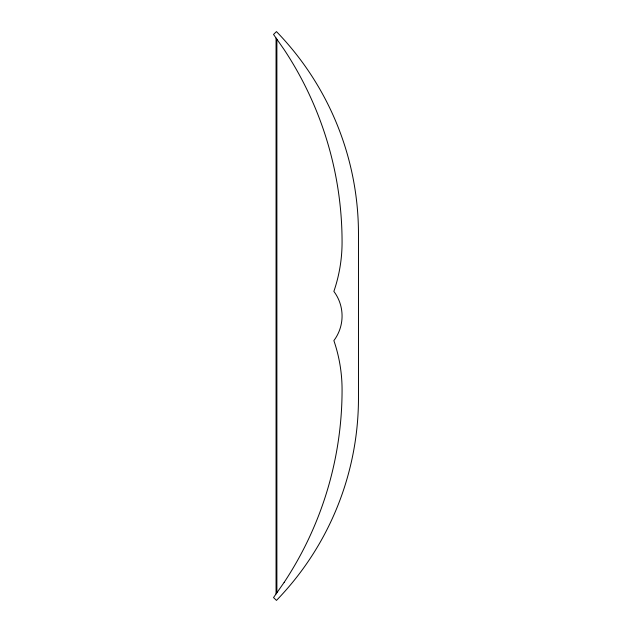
<?xml version="1.0" encoding="UTF-8"?>
<svg xmlns="http://www.w3.org/2000/svg" width="632" height="632" viewBox="0 0 632 632"><rect width="100%" height="100%" fill="white"/><g stroke="black" fill="none" stroke-linecap="round" stroke-linejoin="round"><path stroke-width="0.95" d="M276.879 39.247L276.879 592.753M276.058 38.07L276.058 593.93M284.163 582.356L273.53 597.548L276.468 600.4A290.767 290.767 0 0 0 358.47 398.002L358.47 233.998A290.767 290.767 0 0 0 276.468 31.6L273.53 34.452L284.163 49.644A349.069 349.069 0 0 1 342.07 242.198A151.704 151.704 0 0 1 333.87 291.399A41.001 41.001 0 0 1 333.87 340.601A151.704 151.704 0 0 1 342.07 389.802A349.069 349.069 0 0 1 284.163 582.356"/></g></svg>
